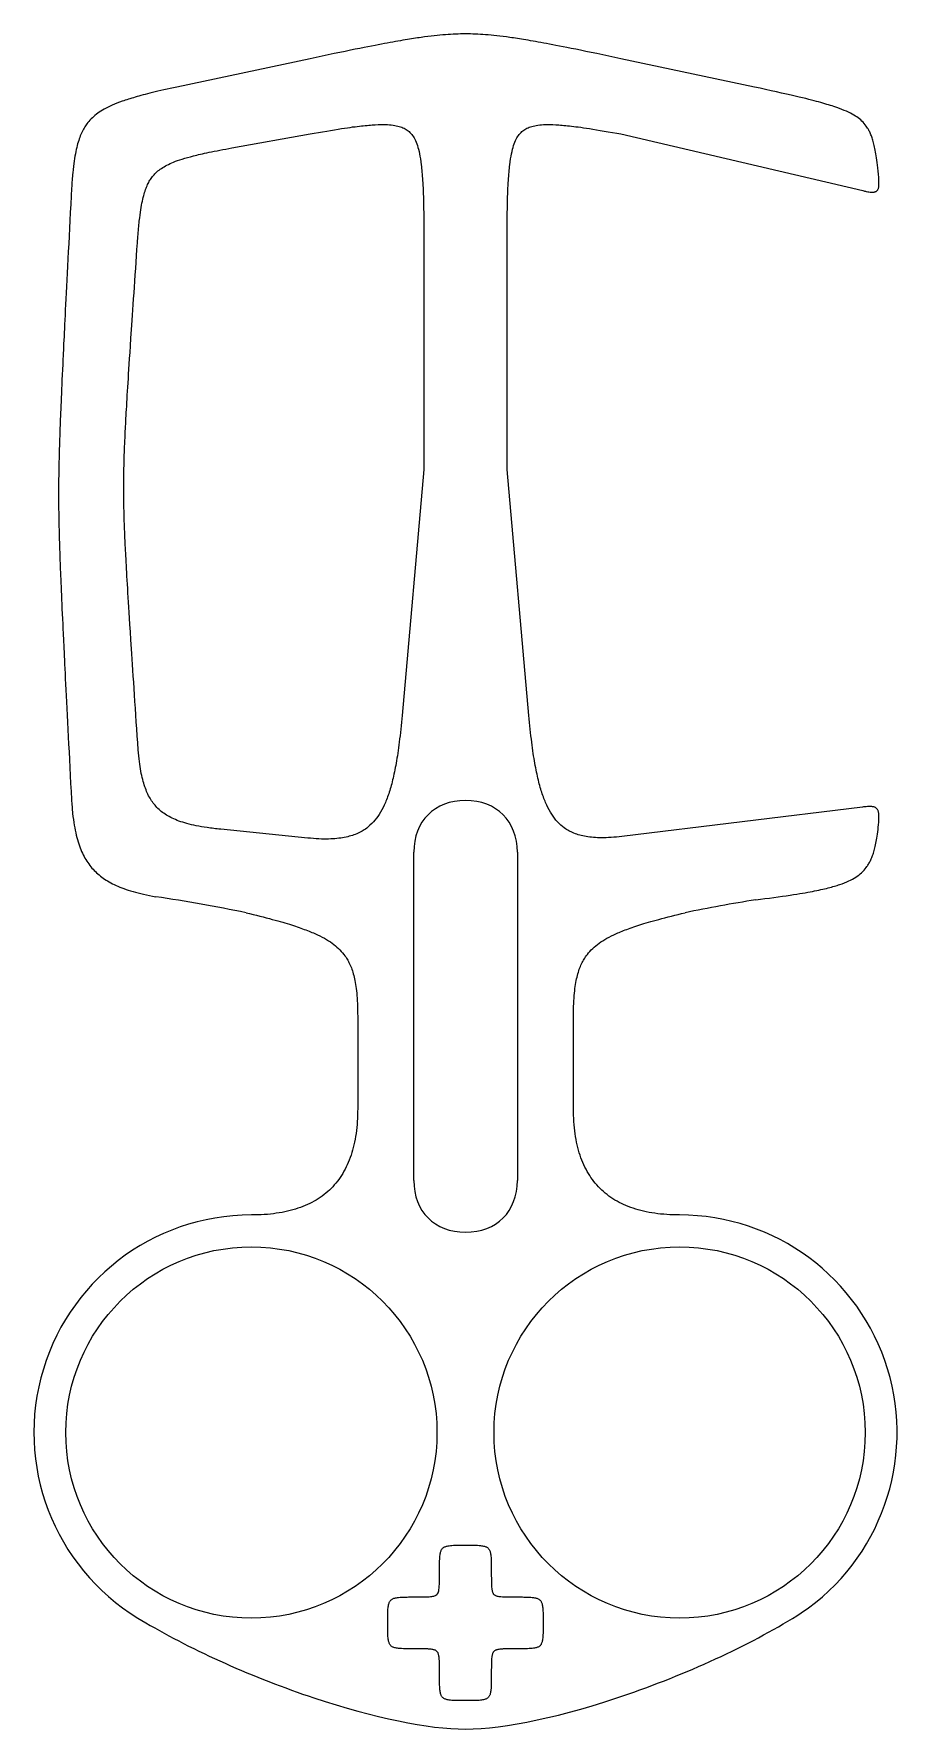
# Model space of a CAD drawing. Header units: millimetres. Extents: x -25 to 25, y -100 to -1.8.
import ezdxf

# ---------------------------------------------------------------- set-up
doc = ezdxf.new("R2010")
doc.units = ezdxf.units.MM
doc.layers.get('0').update_dxf_attribs({"linetype": 'CONTINUOUS'})

msp = doc.modelspace()

# ---------------------------------------------------------------- linework, layer by layer
for p, q in [((-9.006, -3.27), (-16.73, -4.912)), ((16.734, -4.913), (9.006, -3.27)), ((-13.53, -8.435), (-9.006, -7.624)), ((9.003, -7.623), (23.011, -10.911)), ((-2.406, -13.947), (-2.406, -27.052)), ((2.406, -27.052), (2.406, -13.947)), ((-2.406, -27.052), (-3.672, -41.296)), ((3.672, -41.296), (2.406, -27.052)), ((23.001, -46.607), (9.063, -48.309)), ((-9.135, -48.403), (-14.18, -47.894)), ((-2.995, -68.225), (-2.995, -49.225)), ((3.005, -49.225), (3.005, -68.225)), ((-6.245, -58.734), (-6.245, -64.07)), ((6.255, -64.08), (6.255, -58.736)), ((-0.304, -89.35), (0.296, -89.35)), ((-1.504, -91.15), (-1.504, -90.55)), ((1.496, -90.55), (1.496, -91.15)), ((-3.304, -92.35), (-2.704, -92.35)), ((2.696, -92.35), (3.296, -92.35)), ((-4.504, -94.15), (-4.504, -93.55)), ((4.496, -93.55), (4.496, -94.15)), ((-2.704, -95.35), (-3.304, -95.35)), ((3.296, -95.35), (2.696, -95.35)), ((-1.504, -97.15), (-1.504, -96.55)), ((1.496, -96.55), (1.496, -97.15)), ((0.296, -98.35), (-0.304, -98.35))]:
    msp.add_line(p, q)
for centre in [(-12.403, -82.826), (12.403, -82.826)]:
    msp.add_circle(centre, 10.75)
for centre, radius, start, end in [((-32.836, -151.699), 101, 78.5047, 81.52129), ((32.845, -151.699), 101, 99.13336, 101.4953), ((-12.403, -82.826), 12.598, 89.99973, 240.96527), ((12.403, -82.826), 12.598, -56.00513, 90)]:
    msp.add_arc(centre, radius, start, end)
for centre, major_axis, ratio, start_param, end_param in [((1.542, -50.763), (3.712, -3.712), 0.702728, 2.529038, 3.754147), ((-1.533, -50.763), (3.712, 3.712), 0.702728, 5.670631, 6.89574), ((1.542, -66.688), (3.712, 3.712), 0.702728, 2.529038, 3.754147), ((-1.533, -66.688), (-3.713, 3.713), 0.702728, 2.529038, 3.754147), ((-10.388, -93.938), (-13.025, 5.145), 0.246182, 0.997449, 2.584262), ((10.372, -93.944), (-13.023, -5.137), 0.246324, 0.558211, 2.240349)]:
    msp.add_ellipse(centre, major_axis=major_axis, ratio=ratio, start_param=start_param, end_param=end_param)
for points, weights in [([(9.006, -3.27), (0, -1.356), (-9.006, -3.27)], [1, 3, 1]), ([(-16.73, -4.912), (-22.541, -6.147), (-22.819, -10.759)], [1, 2.06267744811, 1.02811437289]), ([(23.937, -10.146), (23.607, -6.373), (16.734, -4.913)], [1.16141182094, 2.91574460362, 1]), ([(-9.006, -7.624), (-2.406, -6.44), (-2.406, -13.947)], [1, 3, 1]), ([(2.406, -13.947), (2.406, -6.441), (9.003, -7.623)], [1, 3, 1]), ([(-18.978, -13.567), (-18.648, -9.353), (-13.53, -8.435)], [1.04342908261, 2.31125314085, 1]), ([(-22.819, -10.759), (-23.738, -28.459), (-22.825, -46.17)], [1.20373208806, 5.45349899464, 1.22256144993]), ([(23.011, -10.911), (24.011, -11.146), (23.937, -10.146)], [1, 1.85714285714, 1]), ([(-18.96, -43.298), (-19.984, -28.101), (-18.978, -13.567)], [1.21304752518, 5.4473086318, 1.22564976288]), ([(-3.672, -41.296), (-4.347, -48.885), (-9.135, -48.403)], [1, 1.5, 1]), ([(9.063, -48.309), (4.347, -48.885), (3.672, -41.296)], [1, 1.5, 1]), ([(-14.18, -47.894), (-18.631, -47.446), (-18.96, -43.298)], [1, 1.49186785154, 1.01599976957]), ([(-22.825, -46.17), (-22.525, -50.967), (-17.944, -51.803)], [1.01401184423, 1.45702580661, 1.068382052]), ([(23.938, -47.485), (24.001, -46.485), (23.001, -46.607)], [1, 1.85714285714, 1]), ([(16.813, -51.98), (23.625, -51.127), (23.938, -47.485)], [1, 2.25989833688, 1.13878094485]), ([(-12.707, -52.725), (-6.245, -54.263), (-6.245, -58.734)], [1, 1.85714285714, 1]), ([(6.255, -58.736), (6.255, -54.263), (12.717, -52.725)], [1, 1.85714285714, 1]), ([(-1.504, -90.55), (-1.504, -89.35), (-0.304, -89.35)], [1, 2.33333333333, 1]), ([(0.296, -89.35), (1.496, -89.35), (1.496, -90.55)], [1, 2.33333333333, 1]), ([(1.496, -91.15), (1.496, -92.35), (2.696, -92.35)], [1, 3, 1]), ([(-4.504, -93.55), (-4.504, -92.35), (-3.304, -92.35)], [1, 2.33333333333, 1]), ([(3.296, -92.35), (4.496, -92.35), (4.496, -93.55)], [1, 2.33333333333, 1]), ([(-3.304, -95.35), (-4.504, -95.35), (-4.504, -94.15)], [1, 2.33333333333, 1]), ([(4.496, -94.15), (4.496, -95.35), (3.296, -95.35)], [1, 2.33333333333, 1]), ([(-1.504, -96.55), (-1.504, -95.35), (-2.704, -95.35)], [1, 3, 1]), ([(2.696, -95.35), (1.496, -95.35), (1.496, -96.55)], [1, 3, 1]), ([(-0.304, -98.35), (-1.504, -98.35), (-1.504, -97.15)], [1, 2.33333333333, 1]), ([(1.496, -97.15), (1.496, -98.35), (0.296, -98.35)], [1, 2.33333333333, 1])]:
    msp.add_rational_spline(points, weights, degree=2)
for points in [[(-6.245, -64.07), (-6.245, -70.228), (-12.403, -70.228)], [(12.403, -70.228), (6.255, -70.227), (6.255, -64.08)]]:
    msp.add_open_spline(points, degree=2)
msp.add_open_spline([(-2.704, -92.35), (-2.277, -92.35), (-2.038, -92.337), (-1.812, -92.291), (-1.756, -92.271), (-1.677, -92.224), (-1.649, -92.198), (-1.601, -92.134), (-1.582, -92.094), (-1.521, -91.899), (-1.504, -91.651), (-1.504, -91.15)], degree=3, knots=[0, 0, 0, 0, 0.1282119, 0.1282119, 0.191201, 0.191201, 0.2395136, 0.2395136, 0.2881226, 0.2881226, 0.4337017, 0.4337017, 0.4337017, 0.4337017])

doc.saveas('drawing.dxf')
